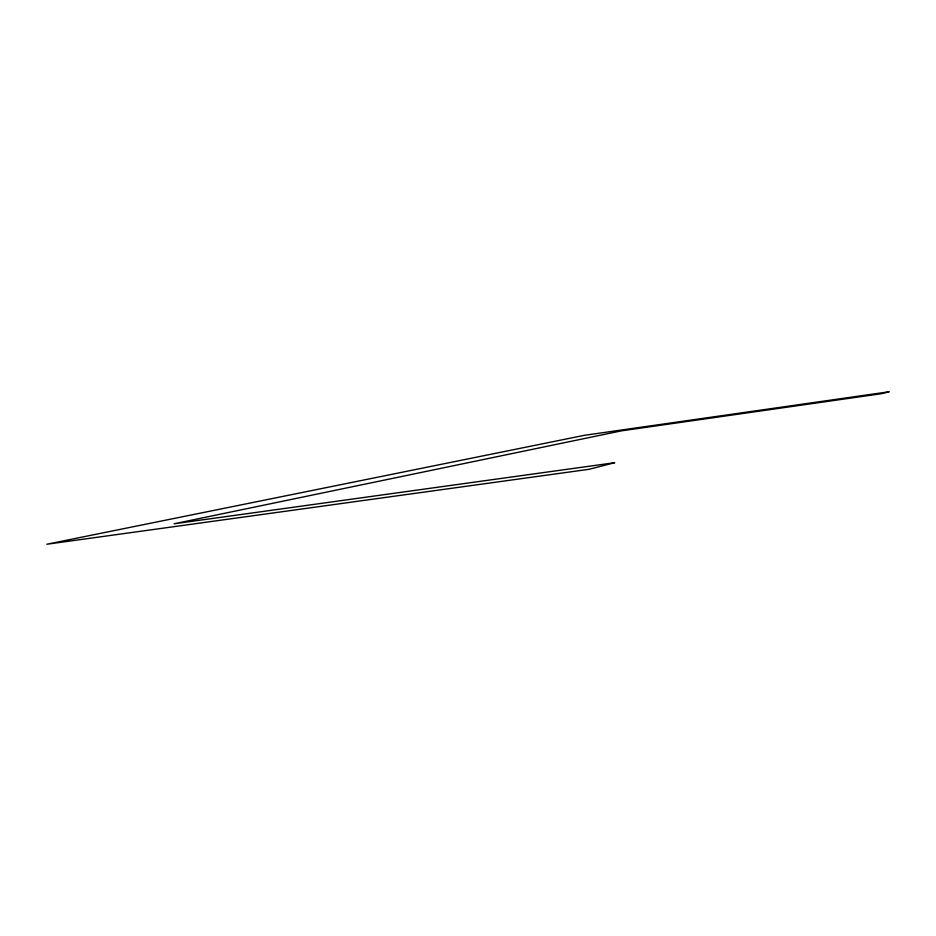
<?xml version="1.0" encoding="UTF-8"?>
<svg xmlns="http://www.w3.org/2000/svg" width="936" height="936" viewBox="0 0 936 936"><rect width="100%" height="100%" fill="white"/><g stroke="black" fill="none" stroke-linecap="round" stroke-linejoin="round"><path stroke-width="1.4" d="M614.601 462.712L589.247 469.275L46.8 544.249L584.368 435.322L889.2 391.751L881.864 393.646L621.609 430.817L174.096 523.786L614.601 462.712"/></g></svg>
